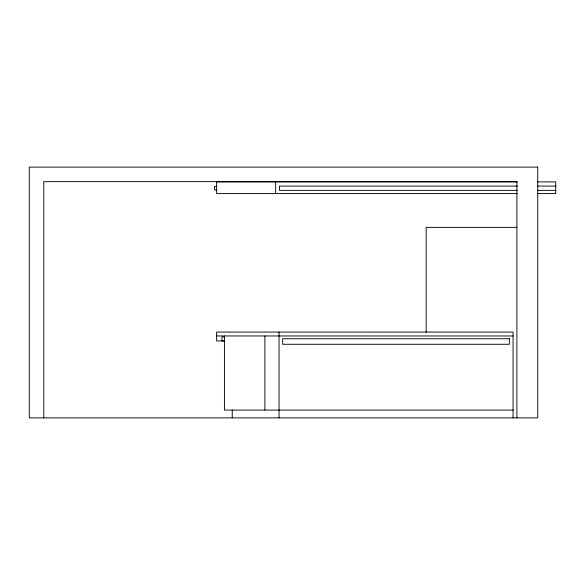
<?xml version="1.0" encoding="UTF-8"?>
<svg xmlns="http://www.w3.org/2000/svg" width="585" height="585" viewBox="0 0 585 585"><rect width="100%" height="100%" fill="white"/><g stroke="black" fill="none" stroke-linecap="round" stroke-linejoin="round"><path stroke-width="0.88" d="M517.433 181.898L216.633 181.898L216.633 193.598L517.462 193.598M537.505 181.898L555.75 181.898L555.75 193.598L537.505 193.598M517.462 186.081L279.513 186.081L279.513 190.366L517.462 190.366M537.52 186.081L555.75 186.081M216.633 186.483L214.527 186.483L214.527 189.993L216.633 189.993M537.52 190.366L555.75 190.366M516.899 227.375L426.172 227.375L426.172 332.2M216.633 335.965L513.074 335.973M224.435 336.96L221.934 336.96L221.934 340.858L224.435 340.858M224.735 340.967L216.633 340.967L216.633 332.068L513.074 332.068L513.074 417.88M513.074 410.078L224.435 410.078L224.435 335.965M516.899 417.88L516.899 181.664L43.795 181.664L43.795 417.88M279.038 332.068L279.038 417.88M275.659 181.898L275.659 193.598M264.91 335.965L264.91 410.078M232.238 410.078L232.238 417.88M537.732 167.12L29.25 167.12L29.25 417.88L537.732 417.88L537.732 167.12M509.323 338.744L282.701 338.744L282.701 344.28L509.323 344.28L509.323 338.744"/></g></svg>
